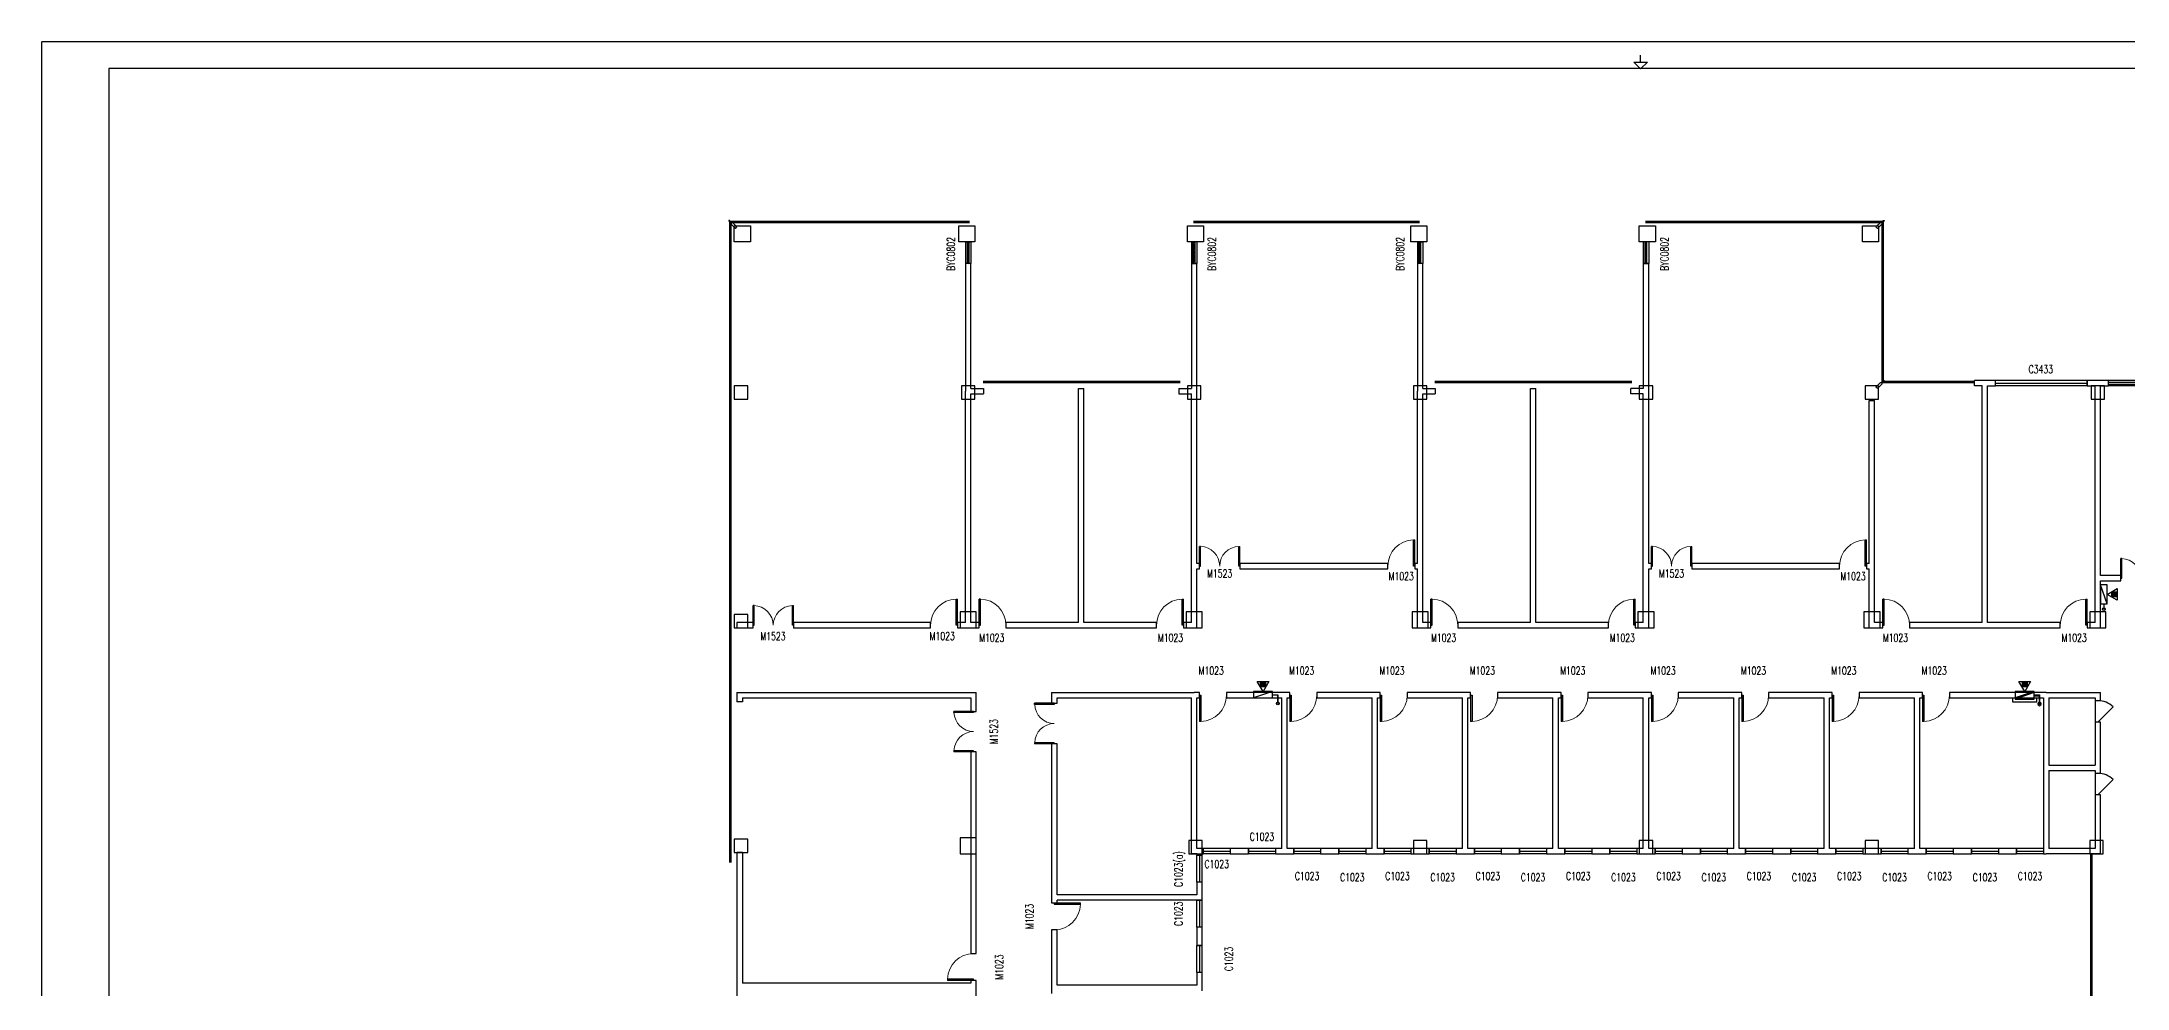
# Model space of a CAD drawing. Header units: inches. Extents: x -867 to 118033, y 946789 to 1030889.
# Drawn here: x -867 to 76677, y 995710 to 1030889 of the extents above; entities that cross this region are included whole.
import ezdxf

# ---------------------------------------------------------------- set-up
doc = ezdxf.new("R2010")
doc.units = ezdxf.units.IN
doc.header["$MEASUREMENT"] = 0
for name, color, linetype in [('COLUMN', 10, 'Continuous'), ('CURTWALL', 10, 'Continuous'), ('DOOR_FIRE', 10, 'Continuous'), ('WALL', 10, 'Continuous'), ('WINDOW', 10, 'Continuous')]:
    doc.layers.add(name, color=color, linetype=linetype)
doc.styles.add('_TCH_WINDOW', font='SIMPLEX', dxfattribs={"bigfont": 'GBCBIG'})

msp = doc.modelspace()

# ---------------------------------------------------------------- linework, layer by layer
at = {"color": 7}
for p, q in [((-867, 946789), (-867, 1030889)), ((118033, 1030889), (-867, 1030889)), ((58583, 1030134), (58583, 1030384))]:
    msp.add_line(p, q, dxfattribs=at)
at = {"color": 8}
for p, q in [((76164, 1010438, 1000), (76102, 1010375, 1000)), ((76278, 1010438, 1000), (76102, 1010262, 1000)), ((76249, 1010438, 1000), (76102, 1010290, 1000)), ((76221, 1010438, 1000), (76102, 1010318, 1000)), ((76136, 1010438, 1000), (76102, 1010403, 1000)), ((76193, 1010438, 1000), (76102, 1010347, 1000)), ((76278, 1010410, 1000), (76130, 1010262, 1000)), ((76278, 1010381, 1000), (76158, 1010262, 1000)), ((76278, 1010353, 1000), (76186, 1010262, 1000)), ((76278, 1010325, 1000), (76215, 1010262, 1000)), ((76278, 1010296, 1000), (76243, 1010262, 1000)), ((44455, 1007094), (44631, 1006918)), ((44455, 1007066), (44602, 1006918)), ((44455, 1007038), (44574, 1006918)), ((44455, 1007010), (44546, 1006918)), ((44455, 1006981), (44517, 1006918)), ((44455, 1006953), (44489, 1006918)), ((44483, 1007094), (44631, 1006947)), ((44511, 1007094), (44631, 1006975)), ((44539, 1007094), (44631, 1007003)), ((44568, 1007094), (44631, 1007032)), ((44596, 1007094), (44631, 1007060)), ((72775, 1007094), (72951, 1006918)), ((72775, 1007066), (72922, 1006918)), ((72775, 1007038), (72894, 1006918)), ((72775, 1007010), (72866, 1006918)), ((72775, 1006981), (72837, 1006918)), ((72775, 1006953), (72809, 1006918)), ((72803, 1007094), (72951, 1006947)), ((72831, 1007094), (72951, 1006975)), ((72859, 1007094), (72951, 1007003)), ((72888, 1007094), (72951, 1007032)), ((72916, 1007094), (72951, 1007060))]:
    msp.add_line(p, q, dxfattribs=at)
at = {"color": 1}
for p, q in [((75803, 1010000, 1000), (75803, 1009800, 1000)), ((44893, 1006620), (45093, 1006620)), ((45093, 1006620), (45093, 1006290)), ((73213, 1006620), (73413, 1006620)), ((73213, 1006579), (73413, 1006579)), ((73413, 1006620), (73413, 1006290)), ((73413, 1006579), (73413, 1006249))]:
    msp.add_line(p, q, dxfattribs=at)
at = {"color": 1, "linetype": 'Continuous', "ltscale": 2}
for p, q in [((45093, 1006290), (45093, 1006620)), ((73413, 1006290), (73413, 1006620)), ((73413, 1006249), (73413, 1006579))]:
    msp.add_line(p, q, dxfattribs=at)
at = {"color": 7}
msp.add_lwpolyline([(117033, 947789), (117033, 1029889), (1633, 1029889), (1633, 947789)], close=True, dxfattribs=at)
at = {"color": 30, "linetype": 'Continuous'}
for points in [[(75683, 1010700), (75683, 1010000), (75923, 1010000), (75923, 1010700)], [(75683, 1010700), (75683, 1010000), (75923, 1010000), (75683, 1010700)], [(44193, 1006499), (44893, 1006499), (44893, 1006739), (44193, 1006739)], [(44193, 1006499), (44893, 1006499), (44893, 1006739), (44193, 1006499)], [(72513, 1006499), (73213, 1006499), (73213, 1006739), (72513, 1006739)], [(72513, 1006499), (73213, 1006499), (73213, 1006739), (72513, 1006499)], [(72513, 1006459), (73213, 1006459), (73213, 1006699), (72513, 1006459)], [(72513, 1006459), (73213, 1006459), (73213, 1006699), (72513, 1006699)]]:
    msp.add_lwpolyline(points, close=True, dxfattribs=at)
at = {"color": 2}
for points in [[(75923, 1010350), (76295, 1010565), (76295, 1010135)], [(76278, 1010438), (76278, 1010262), (76102, 1010262), (76102, 1010438)], [(44543, 1006739), (44328, 1007112), (44757, 1007112)], [(44455, 1007094), (44631, 1007094), (44631, 1006918), (44455, 1006918)], [(72863, 1006739), (72648, 1007112), (73077, 1007112)], [(72775, 1007094), (72951, 1007094), (72951, 1006918), (72775, 1006918)]]:
    msp.add_lwpolyline(points, close=True, dxfattribs=at)
at = {"color": 30}
msp.add_lwpolyline([(72413, 1006499), (72413, 1006359), (73313, 1006359), (73313, 1006499)], dxfattribs=at)
at = {"color": 7}
msp.add_polyline3d([(58333, 1030134, 0), (58833, 1030134, 0), (58583, 1029884, 0)], close=True, dxfattribs=at)
at = {"color": 2}
for centre in [(75803, 1009800), (45093, 1006290), (73413, 1006290), (73413, 1006249)]:
    msp.add_circle(centre, 50, dxfattribs=at)
at = {"layer": 'COLUMN', "color": 2, "ltscale": 3}
for points in [[(24883, 1024049), (25483, 1024049), (25483, 1023449), (24883, 1023449)], [(33233, 1024049), (33833, 1024049), (33833, 1023449), (33233, 1023449)], [(41733, 1024049), (42333, 1024049), (42333, 1023449), (41733, 1023449)], [(50033, 1024049), (50633, 1024049), (50633, 1023449), (50033, 1023449)], [(58533, 1024049), (59133, 1024049), (59133, 1023449), (58533, 1023449)], [(66833, 1024049), (67433, 1024049), (67433, 1023449), (66833, 1023449)], [(25383, 1017600), (25383, 1018100), (24883, 1018100), (24883, 1017600)], [(33833, 1017600), (33833, 1018100), (33333, 1018100), (33333, 1017600)], [(42233, 1017600), (42233, 1018100), (41733, 1018100), (41733, 1017600)], [(50633, 1017600), (50633, 1018100), (50133, 1018100), (50133, 1017600)], [(59033, 1017600), (59033, 1018100), (58533, 1018100), (58533, 1017600)], [(67433, 1017600), (67433, 1018100), (66933, 1018100), (66933, 1017600)], [(75833, 1017600), (75833, 1018100), (75333, 1018100), (75333, 1017600)], [(33883, 1009100), (33883, 1009700), (33283, 1009700), (33283, 1009100)], [(42283, 1009100), (42283, 1009700), (41683, 1009700), (41683, 1009100)], [(50683, 1009100), (50683, 1009700), (50083, 1009700), (50083, 1009100)], [(59083, 1009100), (59083, 1009700), (58483, 1009700), (58483, 1009100)], [(67483, 1009100), (67483, 1009700), (66883, 1009700), (66883, 1009100)], [(75883, 1009100), (75883, 1009700), (75283, 1009700), (75283, 1009100)], [(25383, 1009100), (25383, 1009600), (24883, 1009600), (24883, 1009100)], [(25383, 1000750), (25383, 1001250), (24883, 1001250), (24883, 1000750)], [(33883, 1000700), (33883, 1001300), (33283, 1001300), (33283, 1000700)], [(42283, 1000700), (42283, 1001200), (41783, 1001200), (41783, 1000700)], [(50633, 1000700), (50633, 1001200), (50133, 1001200), (50133, 1000700)], [(59033, 1000700), (59033, 1001200), (58533, 1001200), (58533, 1000700)], [(67433, 1000700), (67433, 1001200), (66933, 1001200), (66933, 1000700)], [(75783, 1000700), (75783, 1001200), (75283, 1001200), (75283, 1000700)]]:
    msp.add_lwpolyline(points, close=True, dxfattribs=at)
at = {"layer": 'CURTWALL', "color": 4}
for p, q in [((41958, 1024219), (50358, 1024219)), ((41958, 1024169), (50358, 1024169)), ((34133, 1018270), (41458, 1018270)), ((34133, 1018220), (41458, 1018220)), ((50933, 1018270), (58258, 1018270)), ((50933, 1018220), (58258, 1018220)), ((75313, 1000700), (75313, 975800)), ((75363, 1000700), (75363, 975800))]:
    msp.add_line(p, q, dxfattribs=at)
for points in [[(24713, 1000380), (24713, 1024219), (33633, 1024219)], [(24763, 1000380), (24763, 1024169), (33633, 1024169)], [(58758, 1024219), (67603, 1024219), (67603, 1018270), (70983, 1018270)], [(58758, 1024169), (67553, 1024169), (67553, 1018220), (70983, 1018220)]]:
    msp.add_lwpolyline(points, dxfattribs=at)
at = {"layer": 'DOOR_FIRE', "color": 7}
for p, q in [((76470, 1011681), (76433, 1011681)), ((76433, 1010950), (76433, 1011681)), ((76470, 1010950), (76470, 1011681)), ((76433, 1010950), (76470, 1010950)), ((36783, 1006300), (36051, 1006300)), ((36051, 1006262), (36051, 1006300)), ((36783, 1006262), (36051, 1006262)), ((36783, 1006300), (36783, 1006262)), ((36783, 1004837), (36051, 1004837)), ((36051, 1004837), (36051, 1004800)), ((36783, 1004800), (36051, 1004800)), ((36783, 1004800), (36783, 1004837))]:
    msp.add_line(p, q, dxfattribs=at)
at = {"layer": 'DOOR_FIRE', "color": 4}
for p, q in [((75483, 1006400), (75483, 1005600)), ((75583, 1005600), (76148, 1006165)), ((75483, 1003700), (75483, 1002900)), ((75583, 1002900), (76148, 1003465))]:
    msp.add_line(p, q, dxfattribs=at)
at = {"layer": 'DOOR_FIRE', "color": 7, "lineweight": 13}
for centre, start, end in [((76451, 1010950), 0, 88.53072), ((36783, 1006281), 181.46928, 270), ((36783, 1004818), 90, 178.53072)]:
    msp.add_arc(centre, 731, start, end, dxfattribs=at)
at = {"layer": 'DOOR_FIRE', "color": 4}
for centre in [(75583, 1005600), (75583, 1002900)]:
    msp.add_arc(centre, 800, 45, 90, dxfattribs=at)
at = {"layer": 'WALL', "color": 2}
for p, q in [((33483, 1023449), (33683, 1023449)), ((42083, 1023449), (41883, 1023449)), ((50483, 1023449), (50283, 1023449)), ((58883, 1023449), (58683, 1023449)), ((33483, 1022650), (33483, 1017899)), ((33683, 1022650), (33483, 1022650)), ((33683, 1017999), (33683, 1022650)), ((41883, 1022650), (41883, 1017999)), ((42083, 1022650), (41883, 1022650)), ((42083, 1017899), (42083, 1022650)), ((50483, 1022650), (50283, 1022650)), ((50283, 1022650), (50283, 1017899)), ((50483, 1017999), (50483, 1022650)), ((58883, 1022650), (58683, 1022650)), ((58683, 1022650), (58683, 1017999)), ((58883, 1017899), (58883, 1022650)), ((70998, 1018100), (70998, 1018300)), ((71383, 1018300), (70998, 1018300)), ((71783, 1018300), (71383, 1018300)), ((71783, 1018100), (71783, 1018300)), ((75183, 1018300), (75183, 1018100)), ((75583, 1018300), (75183, 1018300)), ((75983, 1018300), (75583, 1018300)), ((75983, 1018100), (75983, 1018300)), ((33483, 1009300), (33483, 1017899)), ((33683, 1017999), (34148, 1017999)), ((33683, 1009300), (33683, 1017799)), ((33683, 1017799), (34148, 1017799)), ((34148, 1017999), (34148, 1017799)), ((37683, 1017999), (37883, 1017999)), ((37683, 1009300), (37683, 1017999)), ((37883, 1009300), (37883, 1017999)), ((41418, 1017999), (41883, 1017999)), ((41418, 1017999), (41418, 1017799)), ((41418, 1017799), (41883, 1017799)), ((41883, 1011400), (41883, 1017799)), ((42083, 1011500), (42083, 1017899)), ((50283, 1011500), (50283, 1017899)), ((50483, 1017999), (50948, 1017999)), ((50483, 1011400), (50483, 1017799)), ((50483, 1017799), (50948, 1017799)), ((50948, 1017999), (50948, 1017799)), ((54483, 1017999), (54683, 1017999)), ((54483, 1009300), (54483, 1017999)), ((54683, 1009300), (54683, 1017999)), ((58218, 1017799), (58218, 1017999)), ((58683, 1017999), (58218, 1017999)), ((58683, 1017799), (58218, 1017799)), ((58683, 1011400), (58683, 1017799)), ((58883, 1011500), (58883, 1017899)), ((67083, 1011500), (67083, 1017549)), ((67083, 1017549), (67283, 1017549)), ((67283, 1011400), (67283, 1017549)), ((71283, 1018100), (70998, 1018100)), ((71283, 1009300), (71283, 1018100)), ((71483, 1018100), (71783, 1018100)), ((71483, 1009300), (71483, 1018100)), ((75183, 1018100), (75483, 1018100)), ((75483, 1010950), (75483, 1018100)), ((75683, 1018100), (75983, 1018100)), ((75683, 1011050), (75683, 1018100)), ((41883, 1009300), (41883, 1011400)), ((42183, 1011500), (42083, 1011500)), ((42083, 1009100), (42083, 1011300)), ((42083, 1011300), (42183, 1011300)), ((42183, 1011300), (42183, 1011500)), ((43683, 1011500), (43683, 1011300)), ((49183, 1011500), (43683, 1011500)), ((43683, 1011300), (49183, 1011300)), ((49183, 1011300), (49183, 1011500)), ((50183, 1011500), (50183, 1011300)), ((50283, 1011500), (50183, 1011500)), ((50183, 1011300), (50283, 1011300)), ((50283, 1009100), (50283, 1011300)), ((50483, 1009300), (50483, 1011400)), ((58683, 1009300), (58683, 1011400)), ((58983, 1011500), (58883, 1011500)), ((58883, 1011300), (58983, 1011300)), ((58883, 1009100), (58883, 1011300)), ((58983, 1011300), (58983, 1011500)), ((65983, 1011500), (60483, 1011500)), ((60483, 1011500), (60483, 1011300)), ((60483, 1011300), (65983, 1011300)), ((65983, 1011300), (65983, 1011500)), ((66983, 1011500), (66983, 1011300)), ((67083, 1011500), (66983, 1011500)), ((66983, 1011300), (67083, 1011300)), ((67083, 1009100), (67083, 1011300)), ((67283, 1009300), (67283, 1011400)), ((75483, 1009300), (75483, 1010950)), ((76433, 1011050), (75683, 1011050)), ((75683, 1010850), (76433, 1010850)), ((75683, 1009100), (75683, 1010850)), ((76433, 1010850), (76433, 1011050)), ((25583, 1009300), (24983, 1009300)), ((24983, 1009300), (24983, 1009100)), ((24983, 1009100), (25583, 1009100)), ((25583, 1009100), (25583, 1009300)), ((27083, 1009300), (27083, 1009100)), ((32183, 1009300), (27083, 1009300)), ((27083, 1009100), (32183, 1009100)), ((32183, 1009100), (32183, 1009300)), ((33483, 1009300), (33183, 1009300)), ((33183, 1009300), (33183, 1009100)), ((33183, 1009100), (33583, 1009100)), ((33583, 1009100), (33983, 1009100)), ((33983, 1009300), (33683, 1009300)), ((33983, 1009100), (33983, 1009300)), ((34983, 1009300), (34983, 1009100)), ((37683, 1009300), (34983, 1009300)), ((34983, 1009100), (37783, 1009100)), ((37783, 1009100), (40583, 1009100)), ((40583, 1009300), (37883, 1009300)), ((40583, 1009100), (40583, 1009300)), ((41883, 1009300), (41583, 1009300)), ((41583, 1009300), (41583, 1009100)), ((41583, 1009100), (42083, 1009100)), ((50283, 1009100), (50783, 1009100)), ((50783, 1009300), (50483, 1009300)), ((50783, 1009100), (50783, 1009300)), ((54483, 1009300), (51783, 1009300)), ((51783, 1009300), (51783, 1009100)), ((51783, 1009100), (54583, 1009100)), ((54583, 1009100), (57383, 1009100)), ((57383, 1009300), (54683, 1009300)), ((57383, 1009100), (57383, 1009300)), ((58683, 1009300), (58383, 1009300)), ((58383, 1009300), (58383, 1009100)), ((58383, 1009100), (58883, 1009100)), ((67083, 1009100), (67583, 1009100)), ((67583, 1009300), (67283, 1009300)), ((67583, 1009100), (67583, 1009300)), ((71283, 1009300), (68583, 1009300)), ((68583, 1009300), (68583, 1009100)), ((68583, 1009100), (71383, 1009100)), ((71383, 1009100), (74183, 1009100)), ((74183, 1009300), (71483, 1009300)), ((74183, 1009100), (74183, 1009300)), ((75183, 1009300), (75183, 1009100)), ((75483, 1009300), (75183, 1009300)), ((75183, 1009100), (75683, 1009100)), ((24983, 1006699), (25083, 1006699)), ((24983, 1006699), (24983, 1006499)), ((25083, 1006699), (33883, 1006699)), ((33883, 1006000), (33883, 1006699)), ((36683, 1006699), (36683, 1006300)), ((36683, 1006699), (41983, 1006699)), ((42183, 1006699), (41983, 1006699)), ((42183, 1006499), (42183, 1006699)), ((43183, 1006699), (43183, 1006499)), ((45343, 1006699), (43183, 1006699)), ((45543, 1006699), (45343, 1006699)), ((45543, 1006499), (45543, 1006699)), ((48703, 1006699), (46543, 1006699)), ((46543, 1006699), (46543, 1006499)), ((48903, 1006699), (48703, 1006699)), ((48903, 1006499), (48903, 1006699)), ((49903, 1006699), (49903, 1006499)), ((52063, 1006699), (49903, 1006699)), ((52263, 1006699), (52063, 1006699)), ((52263, 1006499), (52263, 1006699)), ((53263, 1006699), (53263, 1006499)), ((55423, 1006699), (53263, 1006699)), ((55623, 1006699), (55423, 1006699)), ((55623, 1006499), (55623, 1006699)), ((56623, 1006699), (56623, 1006499)), ((58783, 1006699), (56623, 1006699)), ((58983, 1006699), (58783, 1006699)), ((58983, 1006499), (58983, 1006699)), ((62143, 1006699), (59983, 1006699)), ((59983, 1006699), (59983, 1006499)), ((62343, 1006699), (62143, 1006699)), ((62343, 1006499), (62343, 1006699)), ((63343, 1006699), (63343, 1006499)), ((65503, 1006699), (63343, 1006699)), ((65703, 1006699), (65503, 1006699)), ((65703, 1006499), (65703, 1006699)), ((68863, 1006699), (66703, 1006699)), ((66703, 1006699), (66703, 1006499)), ((69063, 1006699), (68863, 1006699)), ((69063, 1006499), (69063, 1006699)), ((70063, 1006699), (70063, 1006499)), ((73663, 1006699), (70063, 1006699)), ((73663, 1006699), (75683, 1006699)), ((75683, 1006400), (75683, 1006699)), ((24983, 1006499), (24983, 1006350)), ((24983, 1006499), (24983, 1006499)), ((25183, 1006350), (24983, 1006350)), ((25183, 1006499), (33683, 1006499)), ((25183, 1006499), (25183, 1006350)), ((33683, 1006499), (33683, 1006000)), ((33683, 1006000), (33883, 1006000)), ((36683, 1006300), (36883, 1006300)), ((36883, 1006499), (41883, 1006499)), ((36883, 1006300), (36883, 1006499)), ((41883, 1000700), (41883, 1006499)), ((42083, 1006499), (42183, 1006499)), ((42083, 1000900), (42083, 1006499)), ((43183, 1006499), (45243, 1006499)), ((45243, 1000900), (45243, 1006499)), ((45443, 1006499), (45543, 1006499)), ((45443, 1000900), (45443, 1006499)), ((46543, 1006499), (48603, 1006499)), ((48603, 1000900), (48603, 1006499)), ((48803, 1000900), (48803, 1006499)), ((48803, 1006499), (48903, 1006499)), ((49903, 1006499), (51963, 1006499)), ((51963, 1000900), (51963, 1006499)), ((52163, 1000900), (52163, 1006499)), ((52163, 1006499), (52263, 1006499)), ((53263, 1006499), (55323, 1006499)), ((55323, 1000900), (55323, 1006499)), ((55523, 1000900), (55523, 1006499)), ((55523, 1006499), (55623, 1006499)), ((56623, 1006499), (58683, 1006499)), ((58683, 1000900), (58683, 1006499)), ((58883, 1006499), (58983, 1006499)), ((58883, 1000900), (58883, 1006499)), ((59983, 1006499), (62043, 1006499)), ((62043, 1000900), (62043, 1006499)), ((62243, 1006499), (62343, 1006499)), ((62243, 1000900), (62243, 1006499)), ((63343, 1006499), (65403, 1006499)), ((65403, 1000900), (65403, 1006499)), ((65603, 1006499), (65703, 1006499)), ((65603, 1000900), (65603, 1006499)), ((66703, 1006499), (68763, 1006499)), ((68763, 1000900), (68763, 1006499)), ((68963, 1006499), (69063, 1006499)), ((68963, 1000900), (68963, 1006499)), ((70063, 1006499), (73563, 1006499)), ((73563, 1006499), (73563, 1003900)), ((73763, 1006499), (73763, 1004000)), ((73763, 1006499), (75483, 1006499)), ((75483, 1006499), (75483, 1006400)), ((75483, 1006400), (75683, 1006400)), ((75483, 1005600), (75483, 1004000)), ((75683, 1005600), (75483, 1005600)), ((75683, 1003900), (75683, 1005600)), ((33883, 1004500), (33683, 1004500)), ((33683, 1004500), (33683, 997000)), ((33883, 997000), (33883, 1004500)), ((36883, 1004800), (36683, 1004800)), ((36683, 1004800), (36683, 999080)), ((36883, 999180), (36883, 1004800)), ((73563, 1003900), (73563, 1000900)), ((73763, 1004000), (75483, 1004000)), ((73763, 1003800), (73763, 1000900)), ((73763, 1003800), (75483, 1003800)), ((75483, 1003800), (75483, 1003700)), ((75483, 1003700), (75683, 1003700)), ((75683, 1003700), (75683, 1003900)), ((75683, 1002900), (75483, 1002900)), ((75483, 1002900), (75483, 1000900)), ((75683, 1000700), (75683, 1002900)), ((25183, 1000750), (24983, 1000750)), ((24983, 1000750), (24983, 995800)), ((25183, 1000750), (25183, 995900)), ((42083, 1000700), (41883, 1000700)), ((42183, 1000900), (42083, 1000900)), ((42083, 1000700), (42083, 1000659)), ((42083, 1000659), (42283, 1000659)), ((42323, 1000900), (42183, 1000900)), ((42283, 1000659), (42283, 1000700)), ((42283, 1000700), (42323, 1000700)), ((42323, 1000700), (42323, 1000900)), ((44003, 1000900), (43323, 1000900)), ((43323, 1000900), (43323, 1000700)), ((43323, 1000700), (44003, 1000700)), ((44003, 1000700), (44003, 1000900)), ((45243, 1000900), (45003, 1000900)), ((45003, 1000900), (45003, 1000700)), ((45003, 1000700), (45343, 1000700)), ((45343, 1000700), (45683, 1000700)), ((45683, 1000900), (45443, 1000900)), ((45683, 1000700), (45683, 1000900)), ((47363, 1000900), (46683, 1000900)), ((46683, 1000900), (46683, 1000700)), ((46683, 1000700), (47363, 1000700)), ((47363, 1000700), (47363, 1000900)), ((48363, 1000900), (48363, 1000700)), ((48603, 1000900), (48363, 1000900)), ((48363, 1000700), (48703, 1000700)), ((48703, 1000700), (49043, 1000700)), ((49043, 1000900), (48803, 1000900)), ((49043, 1000700), (49043, 1000900)), ((50723, 1000900), (50043, 1000900)), ((50043, 1000900), (50043, 1000700)), ((50043, 1000700), (50723, 1000700)), ((50723, 1000700), (50723, 1000900)), ((51723, 1000900), (51723, 1000700)), ((51963, 1000900), (51723, 1000900)), ((51723, 1000700), (52063, 1000700)), ((52063, 1000700), (52403, 1000700)), ((52403, 1000900), (52163, 1000900)), ((52403, 1000700), (52403, 1000900)), ((53403, 1000900), (53403, 1000700)), ((54083, 1000900), (53403, 1000900)), ((53403, 1000700), (54083, 1000700)), ((54083, 1000700), (54083, 1000900)), ((55323, 1000900), (55083, 1000900)), ((55083, 1000900), (55083, 1000700)), ((55083, 1000700), (55423, 1000700)), ((55423, 1000700), (55763, 1000700)), ((55763, 1000900), (55523, 1000900)), ((55763, 1000700), (55763, 1000900)), ((56763, 1000900), (56763, 1000700)), ((57443, 1000900), (56763, 1000900)), ((56763, 1000700), (57443, 1000700)), ((57443, 1000700), (57443, 1000900)), ((58683, 1000900), (58443, 1000900)), ((58443, 1000900), (58443, 1000700)), ((58443, 1000700), (58783, 1000700)), ((58783, 1000700), (59123, 1000700)), ((59123, 1000900), (58883, 1000900)), ((59123, 1000700), (59123, 1000900)), ((60123, 1000900), (60123, 1000700)), ((60803, 1000900), (60123, 1000900)), ((60123, 1000700), (60803, 1000700)), ((60803, 1000700), (60803, 1000900)), ((61803, 1000900), (61803, 1000700)), ((62043, 1000900), (61803, 1000900)), ((61803, 1000700), (62143, 1000700)), ((62143, 1000700), (62483, 1000700)), ((62483, 1000900), (62243, 1000900)), ((62483, 1000700), (62483, 1000900)), ((63483, 1000900), (63483, 1000700)), ((64163, 1000900), (63483, 1000900)), ((63483, 1000700), (64163, 1000700)), ((64163, 1000700), (64163, 1000900)), ((65403, 1000900), (65163, 1000900)), ((65163, 1000900), (65163, 1000700)), ((65163, 1000700), (65503, 1000700)), ((65503, 1000700), (65843, 1000700)), ((65843, 1000900), (65603, 1000900)), ((65843, 1000700), (65843, 1000900)), ((67523, 1000900), (66843, 1000900)), ((66843, 1000900), (66843, 1000700)), ((66843, 1000700), (67523, 1000700)), ((67523, 1000700), (67523, 1000900)), ((68763, 1000900), (68523, 1000900)), ((68523, 1000900), (68523, 1000700)), ((68523, 1000700), (68863, 1000700)), ((68863, 1000700), (69203, 1000700)), ((69203, 1000900), (68963, 1000900)), ((69203, 1000700), (69203, 1000900)), ((70203, 1000900), (70203, 1000700)), ((70883, 1000900), (70203, 1000900)), ((70203, 1000700), (70883, 1000700)), ((70883, 1000700), (70883, 1000900)), ((71883, 1000900), (71883, 1000700)), ((72563, 1000900), (71883, 1000900)), ((71883, 1000700), (72563, 1000700)), ((72563, 1000700), (72563, 1000900)), ((73563, 1000900), (73563, 1000700)), ((73563, 1000700), (73663, 1000700)), ((75683, 1000700), (73663, 1000700)), ((75483, 1000900), (73763, 1000900)), ((42083, 999659), (42083, 999180)), ((42283, 999659), (42083, 999659)), ((42283, 999080), (42283, 999659)), ((36683, 999080), (36683, 998880)), ((36683, 998880), (36883, 998880)), ((42083, 999180), (36883, 999180)), ((36883, 998880), (36883, 998979)), ((42083, 998979), (36883, 998979)), ((42083, 998979), (42283, 998979)), ((42283, 998979), (42283, 999080)), ((36883, 997880), (36683, 997880)), ((36683, 997880), (36683, 995720)), ((36883, 995820), (36883, 997880)), ((42283, 997979), (42083, 997979)), ((42083, 997979), (42083, 997300)), ((42083, 997300), (42283, 997300)), ((42283, 997300), (42283, 997979)), ((33683, 997000), (33883, 997000)), ((24983, 995800), (24983, 992300)), ((33683, 995900), (25183, 995900)), ((33683, 996000), (33683, 995900)), ((33883, 996000), (33683, 996000)), ((33883, 995800), (33883, 996000)), ((33883, 994950), (33883, 995800)), ((36683, 995720), (36683, 995520)), ((42083, 995820), (36883, 995820)), ((42283, 996300), (42083, 996300)), ((42083, 996300), (42083, 995820)), ((42283, 995720), (42283, 996300)), ((42283, 995620), (42283, 995720))]:
    msp.add_line(p, q, dxfattribs=at)
at = {"layer": 'WINDOW', "color": 31}
for p, q in [((24713, 1024219), (24763, 1024169)), ((67603, 1024219), (67553, 1024169)), ((67603, 1018270), (67553, 1018220))]:
    msp.add_line(p, q, dxfattribs=at)
at = {"layer": 'WINDOW', "color": 4}
for p, q in [((33483, 1023449), (33483, 1022650)), ((33483, 1023449), (33683, 1023449)), ((33549, 1022650), (33549, 1023449)), ((33549, 1023449), (33616, 1023398)), ((33549, 1023395), (33616, 1023344)), ((33549, 1023341), (33616, 1023289)), ((33549, 1023286), (33616, 1023235)), ((33549, 1023232), (33616, 1023181)), ((33549, 1023178), (33616, 1023126)), ((33549, 1023123), (33616, 1023072)), ((33549, 1023069), (33616, 1023017)), ((33549, 1023014), (33616, 1022963)), ((33549, 1022960), (33616, 1022909)), ((33549, 1022906), (33616, 1022854)), ((33549, 1022851), (33616, 1022800)), ((33616, 1022650), (33616, 1023449)), ((33683, 1023449), (33683, 1022650)), ((41883, 1023449), (41883, 1022650)), ((42083, 1023449), (41883, 1023449)), ((42016, 1023449), (41949, 1023398)), ((41949, 1022650), (41949, 1023449)), ((42016, 1023395), (41949, 1023344)), ((42016, 1023341), (41949, 1023289)), ((42016, 1023286), (41949, 1023235)), ((42016, 1023232), (41949, 1023181)), ((42016, 1023178), (41949, 1023126)), ((42016, 1023123), (41949, 1023072)), ((42016, 1023069), (41949, 1023017)), ((42016, 1023014), (41949, 1022963)), ((42016, 1022960), (41949, 1022909)), ((42016, 1022906), (41949, 1022854)), ((42016, 1022851), (41949, 1022800)), ((42016, 1022650), (42016, 1023449)), ((42083, 1023449), (42083, 1022650)), ((50283, 1023449), (50283, 1022650)), ((50283, 1023449), (50483, 1023449)), ((50349, 1022650), (50349, 1023449)), ((50349, 1023449), (50416, 1023398)), ((50349, 1023395), (50416, 1023344)), ((50349, 1023341), (50416, 1023289)), ((50349, 1023286), (50416, 1023235)), ((50349, 1023232), (50416, 1023181)), ((50349, 1023178), (50416, 1023126)), ((50349, 1023123), (50416, 1023072)), ((50349, 1023069), (50416, 1023017)), ((50349, 1023014), (50416, 1022963)), ((50349, 1022960), (50416, 1022909)), ((50349, 1022906), (50416, 1022854)), ((50349, 1022851), (50416, 1022800)), ((50416, 1022650), (50416, 1023449)), ((50483, 1023449), (50483, 1022650)), ((58883, 1023449), (58683, 1023449)), ((58683, 1023449), (58683, 1022650)), ((58816, 1023449), (58749, 1023398)), ((58749, 1022650), (58749, 1023449)), ((58816, 1023395), (58749, 1023344)), ((58816, 1023341), (58749, 1023289)), ((58816, 1023286), (58749, 1023235)), ((58816, 1023232), (58749, 1023181)), ((58816, 1023178), (58749, 1023126)), ((58816, 1023123), (58749, 1023072)), ((58816, 1023069), (58749, 1023017)), ((58816, 1023014), (58749, 1022963)), ((58816, 1022960), (58749, 1022909)), ((58816, 1022906), (58749, 1022854)), ((58816, 1022851), (58749, 1022800)), ((58816, 1022650), (58816, 1023449)), ((58883, 1023449), (58883, 1022650)), ((33683, 1022650), (33483, 1022650)), ((33549, 1022797), (33616, 1022746)), ((33549, 1022742), (33616, 1022691)), ((33549, 1022688), (33599, 1022650)), ((41883, 1022650), (42083, 1022650)), ((42016, 1022797), (41949, 1022746)), ((42016, 1022742), (41949, 1022691)), ((42016, 1022688), (41966, 1022650)), ((50483, 1022650), (50283, 1022650)), ((50349, 1022797), (50416, 1022746)), ((50349, 1022742), (50416, 1022691)), ((50349, 1022688), (50399, 1022650)), ((58683, 1022650), (58883, 1022650)), ((58816, 1022797), (58749, 1022746)), ((58816, 1022742), (58749, 1022691)), ((58816, 1022688), (58766, 1022650)), ((71783, 1018100), (71783, 1018300)), ((75183, 1018300), (71783, 1018300)), ((71783, 1018200), (75183, 1018200)), ((75183, 1018100), (75183, 1018300)), ((75183, 1018100), (71783, 1018100)), ((42283, 1000659), (42083, 1000659)), ((42083, 999659), (42083, 1000659)), ((42183, 1000659), (42183, 999659)), ((42283, 999659), (42283, 1000659)), ((43323, 1000900), (42323, 1000900)), ((42323, 1000900), (42323, 1000700)), ((42323, 1000800), (43323, 1000800)), ((43323, 1000700), (42323, 1000700)), ((43323, 1000900), (43323, 1000700)), ((44003, 1000900), (44003, 1000700)), ((45003, 1000900), (44003, 1000900)), ((44003, 1000800), (45003, 1000800)), ((45003, 1000700), (44003, 1000700)), ((45003, 1000900), (45003, 1000700)), ((46683, 1000900), (45683, 1000900)), ((45683, 1000900), (45683, 1000700)), ((45683, 1000800), (46683, 1000800)), ((46683, 1000700), (45683, 1000700)), ((46683, 1000900), (46683, 1000700)), ((47363, 1000900), (47363, 1000700)), ((48363, 1000900), (47363, 1000900)), ((47363, 1000800), (48363, 1000800)), ((48363, 1000700), (47363, 1000700)), ((48363, 1000900), (48363, 1000700)), ((49043, 1000900), (49043, 1000700)), ((50043, 1000900), (49043, 1000900)), ((49043, 1000800), (50043, 1000800)), ((50043, 1000700), (49043, 1000700)), ((50043, 1000900), (50043, 1000700)), ((50723, 1000900), (50723, 1000700)), ((51723, 1000900), (50723, 1000900)), ((50723, 1000800), (51723, 1000800)), ((51723, 1000700), (50723, 1000700)), ((51723, 1000900), (51723, 1000700)), ((53403, 1000900), (52403, 1000900)), ((52403, 1000900), (52403, 1000700)), ((52403, 1000800), (53403, 1000800)), ((53403, 1000700), (52403, 1000700)), ((53403, 1000900), (53403, 1000700)), ((55083, 1000900), (54083, 1000900)), ((54083, 1000900), (54083, 1000700)), ((54083, 1000800), (55083, 1000800)), ((55083, 1000700), (54083, 1000700)), ((55083, 1000900), (55083, 1000700)), ((55763, 1000900), (55763, 1000700)), ((56763, 1000900), (55763, 1000900)), ((55763, 1000800), (56763, 1000800)), ((56763, 1000700), (55763, 1000700)), ((56763, 1000900), (56763, 1000700)), ((57443, 1000900), (57443, 1000700)), ((58443, 1000900), (57443, 1000900)), ((57443, 1000800), (58443, 1000800)), ((58443, 1000700), (57443, 1000700)), ((58443, 1000900), (58443, 1000700)), ((60123, 1000900), (59123, 1000900)), ((59123, 1000900), (59123, 1000700)), ((59123, 1000800), (60123, 1000800)), ((60123, 1000700), (59123, 1000700)), ((60123, 1000900), (60123, 1000700)), ((61803, 1000900), (60803, 1000900)), ((60803, 1000900), (60803, 1000700)), ((60803, 1000800), (61803, 1000800)), ((61803, 1000700), (60803, 1000700)), ((61803, 1000900), (61803, 1000700)), ((63483, 1000900), (62483, 1000900)), ((62483, 1000900), (62483, 1000700)), ((62483, 1000800), (63483, 1000800)), ((63483, 1000700), (62483, 1000700)), ((63483, 1000900), (63483, 1000700)), ((64163, 1000900), (64163, 1000700)), ((65163, 1000900), (64163, 1000900)), ((64163, 1000800), (65163, 1000800)), ((65163, 1000700), (64163, 1000700)), ((65163, 1000900), (65163, 1000700)), ((66843, 1000900), (65843, 1000900)), ((65843, 1000900), (65843, 1000700)), ((65843, 1000800), (66843, 1000800)), ((66843, 1000700), (65843, 1000700)), ((66843, 1000900), (66843, 1000700)), ((67523, 1000900), (67523, 1000700)), ((68523, 1000900), (67523, 1000900)), ((67523, 1000800), (68523, 1000800)), ((68523, 1000700), (67523, 1000700)), ((68523, 1000900), (68523, 1000700)), ((70203, 1000900), (69203, 1000900)), ((69203, 1000900), (69203, 1000700)), ((69203, 1000800), (70203, 1000800)), ((70203, 1000700), (69203, 1000700)), ((70203, 1000900), (70203, 1000700)), ((71883, 1000900), (70883, 1000900)), ((70883, 1000900), (70883, 1000700)), ((70883, 1000800), (71883, 1000800)), ((71883, 1000700), (70883, 1000700)), ((71883, 1000900), (71883, 1000700)), ((72563, 1000900), (72563, 1000700)), ((73563, 1000900), (72563, 1000900)), ((72563, 1000800), (73563, 1000800)), ((73563, 1000700), (72563, 1000700)), ((73563, 1000900), (73563, 1000700)), ((42283, 999659), (42083, 999659)), ((42083, 997979), (42083, 998979)), ((42283, 998979), (42083, 998979)), ((42183, 998979), (42183, 997979)), ((42283, 997979), (42283, 998979)), ((42283, 997979), (42083, 997979)), ((42083, 996300), (42083, 997300)), ((42283, 997300), (42083, 997300)), ((42183, 997300), (42183, 996300)), ((42283, 996300), (42283, 997300)), ((42283, 996300), (42083, 996300))]:
    msp.add_line(p, q, dxfattribs=at)
at = {"layer": 'WINDOW', "color": 7}
for p, q in [((78683, 1018300), (75983, 1018300)), ((75983, 1018233), (78683, 1018233)), ((75983, 1018166), (78683, 1018166)), ((78683, 1018100), (75983, 1018100)), ((42220, 1012131), (42183, 1012131)), ((42183, 1011400), (42183, 1012131)), ((42220, 1011400), (42220, 1012131)), ((43645, 1012131), (43683, 1012131)), ((43645, 1011400), (43645, 1012131)), ((43683, 1011400), (43683, 1012131)), ((50133, 1011400), (50133, 1012375)), ((50133, 1012375), (50183, 1012375)), ((50183, 1011400), (50183, 1012375)), ((58983, 1011400), (58983, 1012131)), ((59020, 1012131), (58983, 1012131)), ((59020, 1011400), (59020, 1012131)), ((60445, 1012131), (60483, 1012131)), ((60445, 1011400), (60445, 1012131)), ((60483, 1011400), (60483, 1012131)), ((66933, 1012375), (66983, 1012375)), ((66933, 1011400), (66933, 1012375)), ((66983, 1011400), (66983, 1012375)), ((42183, 1011400), (42220, 1011400)), ((43683, 1011400), (43645, 1011400)), ((50183, 1011400), (50133, 1011400)), ((58983, 1011400), (59020, 1011400)), ((60483, 1011400), (60445, 1011400)), ((66983, 1011400), (66933, 1011400)), ((25620, 1009931), (25583, 1009931)), ((25583, 1009200), (25583, 1009931)), ((25620, 1009200), (25620, 1009931)), ((27045, 1009931), (27083, 1009931)), ((27045, 1009200), (27045, 1009931)), ((27083, 1009200), (27083, 1009931)), ((33133, 1010175), (33183, 1010175)), ((33133, 1009200), (33133, 1010175)), ((33183, 1009200), (33183, 1010175)), ((34033, 1010175), (33983, 1010175)), ((33983, 1009200), (33983, 1010175)), ((34033, 1009200), (34033, 1010175)), ((41533, 1010175), (41583, 1010175)), ((41533, 1009200), (41533, 1010175)), ((41583, 1009200), (41583, 1010175)), ((50783, 1009200), (50783, 1010175)), ((50833, 1010175), (50783, 1010175)), ((50833, 1009200), (50833, 1010175)), ((58333, 1010175), (58383, 1010175)), ((58333, 1009200), (58333, 1010175)), ((58383, 1009200), (58383, 1010175)), ((67633, 1010175), (67583, 1010175)), ((67583, 1009200), (67583, 1010175)), ((67633, 1009200), (67633, 1010175)), ((75133, 1009200), (75133, 1010175)), ((75133, 1010175), (75183, 1010175)), ((75183, 1009200), (75183, 1010175)), ((25583, 1009200), (25620, 1009200)), ((27083, 1009200), (27045, 1009200)), ((33183, 1009200), (33133, 1009200)), ((33983, 1009200), (34033, 1009200)), ((41583, 1009200), (41533, 1009200)), ((50783, 1009200), (50833, 1009200)), ((58383, 1009200), (58333, 1009200)), ((67583, 1009200), (67633, 1009200)), ((75183, 1009200), (75133, 1009200)), ((42183, 1006600), (42183, 1005625)), ((42183, 1006600), (42233, 1006600)), ((42233, 1006600), (42233, 1005625)), ((45543, 1006600), (45593, 1006600)), ((45543, 1006600), (45543, 1005625)), ((45593, 1006600), (45593, 1005625)), ((48903, 1006600), (48903, 1005625)), ((48903, 1006600), (48953, 1006600)), ((48953, 1006600), (48953, 1005625)), ((52263, 1006600), (52313, 1006600)), ((52263, 1006600), (52263, 1005625)), ((52313, 1006600), (52313, 1005625)), ((55623, 1006600), (55623, 1005625)), ((55623, 1006600), (55673, 1006600)), ((55673, 1006600), (55673, 1005625)), ((58983, 1006600), (58983, 1005625)), ((58983, 1006600), (59033, 1006600)), ((59033, 1006600), (59033, 1005625)), ((62343, 1006600), (62343, 1005625)), ((62343, 1006600), (62393, 1006600)), ((62393, 1006600), (62393, 1005625)), ((65703, 1006600), (65703, 1005625)), ((65703, 1006600), (65753, 1006600)), ((65753, 1006600), (65753, 1005625)), ((69063, 1006600), (69063, 1005625)), ((69063, 1006600), (69113, 1006600)), ((69113, 1006600), (69113, 1005625)), ((33051, 1005962), (33051, 1006000)), ((33783, 1006000), (33051, 1006000)), ((33783, 1005962), (33051, 1005962)), ((33783, 1006000), (33783, 1005962)), ((42233, 1005625), (42183, 1005625)), ((45593, 1005625), (45543, 1005625)), ((48953, 1005625), (48903, 1005625)), ((52313, 1005625), (52263, 1005625)), ((55673, 1005625), (55623, 1005625)), ((59033, 1005625), (58983, 1005625)), ((62393, 1005625), (62343, 1005625)), ((65753, 1005625), (65703, 1005625)), ((69113, 1005625), (69063, 1005625)), ((33783, 1004537), (33051, 1004537)), ((33051, 1004537), (33051, 1004500)), ((33783, 1004500), (33051, 1004500)), ((33783, 1004500), (33783, 1004537)), ((36783, 998880), (37758, 998880)), ((36783, 998880), (36783, 998830)), ((36783, 998830), (37758, 998830)), ((37758, 998830), (37758, 998880)), ((33783, 996050), (32808, 996050)), ((32808, 996050), (32808, 996000)), ((33783, 996000), (32808, 996000)), ((33783, 996000), (33783, 996050))]:
    msp.add_line(p, q, dxfattribs=at)
at = {"layer": 'WINDOW', "color": 31}
for points in [[(24683, 1024219), (24713, 1024219), (24713, 1024249), (24683, 1024249), (24683, 1024249), (24683, 1024249), (24683, 1024219)], [(24763, 1024113), (24926, 1023950), (24983, 1024006), (24819, 1024169), (24763, 1024169), (24763, 1024113)], [(67553, 1024113), (67389, 1023950), (67333, 1024006), (67496, 1024169), (67553, 1024169), (67553, 1024113)], [(67633, 1024219), (67603, 1024219), (67603, 1024249), (67633, 1024249), (67633, 1024249), (67633, 1024249), (67633, 1024219)], [(67553, 1018163), (67389, 1017999), (67333, 1018056), (67496, 1018220), (67553, 1018220), (67553, 1018163)], [(67633, 1018270), (67603, 1018270), (67603, 1018300), (67633, 1018300), (67633, 1018300), (67633, 1018300), (67633, 1018270)]]:
    msp.add_lwpolyline(points, dxfattribs=at)
at = {"layer": 'WINDOW', "color": 7, "lineweight": 13}
for centre, radius, start, end in [((42201, 1011400), 731, 0, 88.53072), ((43664, 1011400), 731, 91.46928, 180), ((50158, 1011400), 975, 91.46928, 180), ((59001, 1011400), 731, 0, 88.53072), ((60464, 1011400), 731, 91.46928, 180), ((66958, 1011400), 975, 91.46928, 180), ((25601, 1009200), 731, 0, 88.53072), ((27064, 1009200), 731, 91.46928, 180), ((33158, 1009200), 975, 91.46928, 180), ((34008, 1009200), 975, 0, 88.53072), ((41558, 1009200), 975, 91.46928, 180), ((50808, 1009200), 975, 0, 88.53072), ((58358, 1009200), 975, 91.46928, 180), ((67608, 1009200), 975, 0, 88.53072), ((75158, 1009200), 975, 91.46928, 180), ((42208, 1006600), 975, 271.46928, 0), ((45568, 1006600), 975, 271.46928, 0), ((48928, 1006600), 975, 271.46928, 0), ((52288, 1006600), 975, 271.46928, 0), ((55648, 1006600), 975, 271.46928, 0), ((59008, 1006600), 975, 271.46928, 0), ((62368, 1006600), 975, 271.46928, 0), ((65728, 1006600), 975, 271.46928, 0), ((69088, 1006600), 975, 271.46928, 0), ((33783, 1005981), 731, 181.46928, 270), ((33783, 1004518), 731, 90, 178.53072), ((36783, 998855), 975, 270, 358.53072), ((33783, 996025), 975, 90, 178.53072)]:
    msp.add_arc(centre, radius, start, end, dxfattribs=at)

# ---------------------------------------------------------------- texts
at = {"layer": 'WINDOW', "color": 7, "style": '_TCH_WINDOW', "width": 0.705882}
for s, p in [('BYC0802', (33089, 1022370)), ('BYC0802', (42791, 1022370)), ('BYC0802', (49787, 1022370)), ('BYC0802', (59621, 1022370)), ('M1523', (34682, 1004780)), ('C1023(a)', (41549, 999474)), ('M1023', (36006, 997910)), ('C1023', (41549, 998025)), ('C1023', (43418, 996345)), ('M1023', (34882, 996030))]:
    msp.add_text(s, height=297.5, rotation=90, dxfattribs=at).set_placement(p)
for s, p in [('C3433', (73008, 1018568)), ('M1523', (42463, 1010976)), ('M1523', (59263, 1010976)), ('M1023', (49213, 1010876)), ('M1023', (66013, 1010876)), ('M1523', (25854, 1008643)), ('M1023', (32148, 1008653)), ('M1023', (33990, 1008587)), ('M1023', (40635, 1008587)), ('M1023', (50790, 1008587)), ('M1023', (57435, 1008587)), ('M1023', (67590, 1008587)), ('M1023', (74235, 1008587)), ('M1023', (42151, 1007366)), ('M1023', (45511, 1007366)), ('M1023', (48871, 1007366)), ('M1023', (52231, 1007366)), ('M1023', (55591, 1007366)), ('M1023', (58951, 1007366)), ('M1023', (62311, 1007366)), ('M1023', (65671, 1007366)), ('M1023', (69031, 1007366)), ('C1023', (44048, 1001194)), ('C1023', (42368, 1000179)), ('C1023', (45728, 999732)), ('C1023', (47408, 999684)), ('C1023', (49088, 999732)), ('C1023', (50768, 999684)), ('C1023', (52448, 999732)), ('C1023', (54128, 999684)), ('C1023', (55808, 999732)), ('C1023', (57488, 999684)), ('C1023', (59168, 999732)), ('C1023', (60848, 999684)), ('C1023', (62528, 999732)), ('C1023', (64208, 999684)), ('C1023', (65888, 999732)), ('C1023', (67568, 999684)), ('C1023', (69248, 999732)), ('C1023', (70928, 999684)), ('C1023', (72608, 999732))]:
    msp.add_text(s, height=297.5, dxfattribs=at).set_placement(p)

doc.saveas('drawing.dxf')
